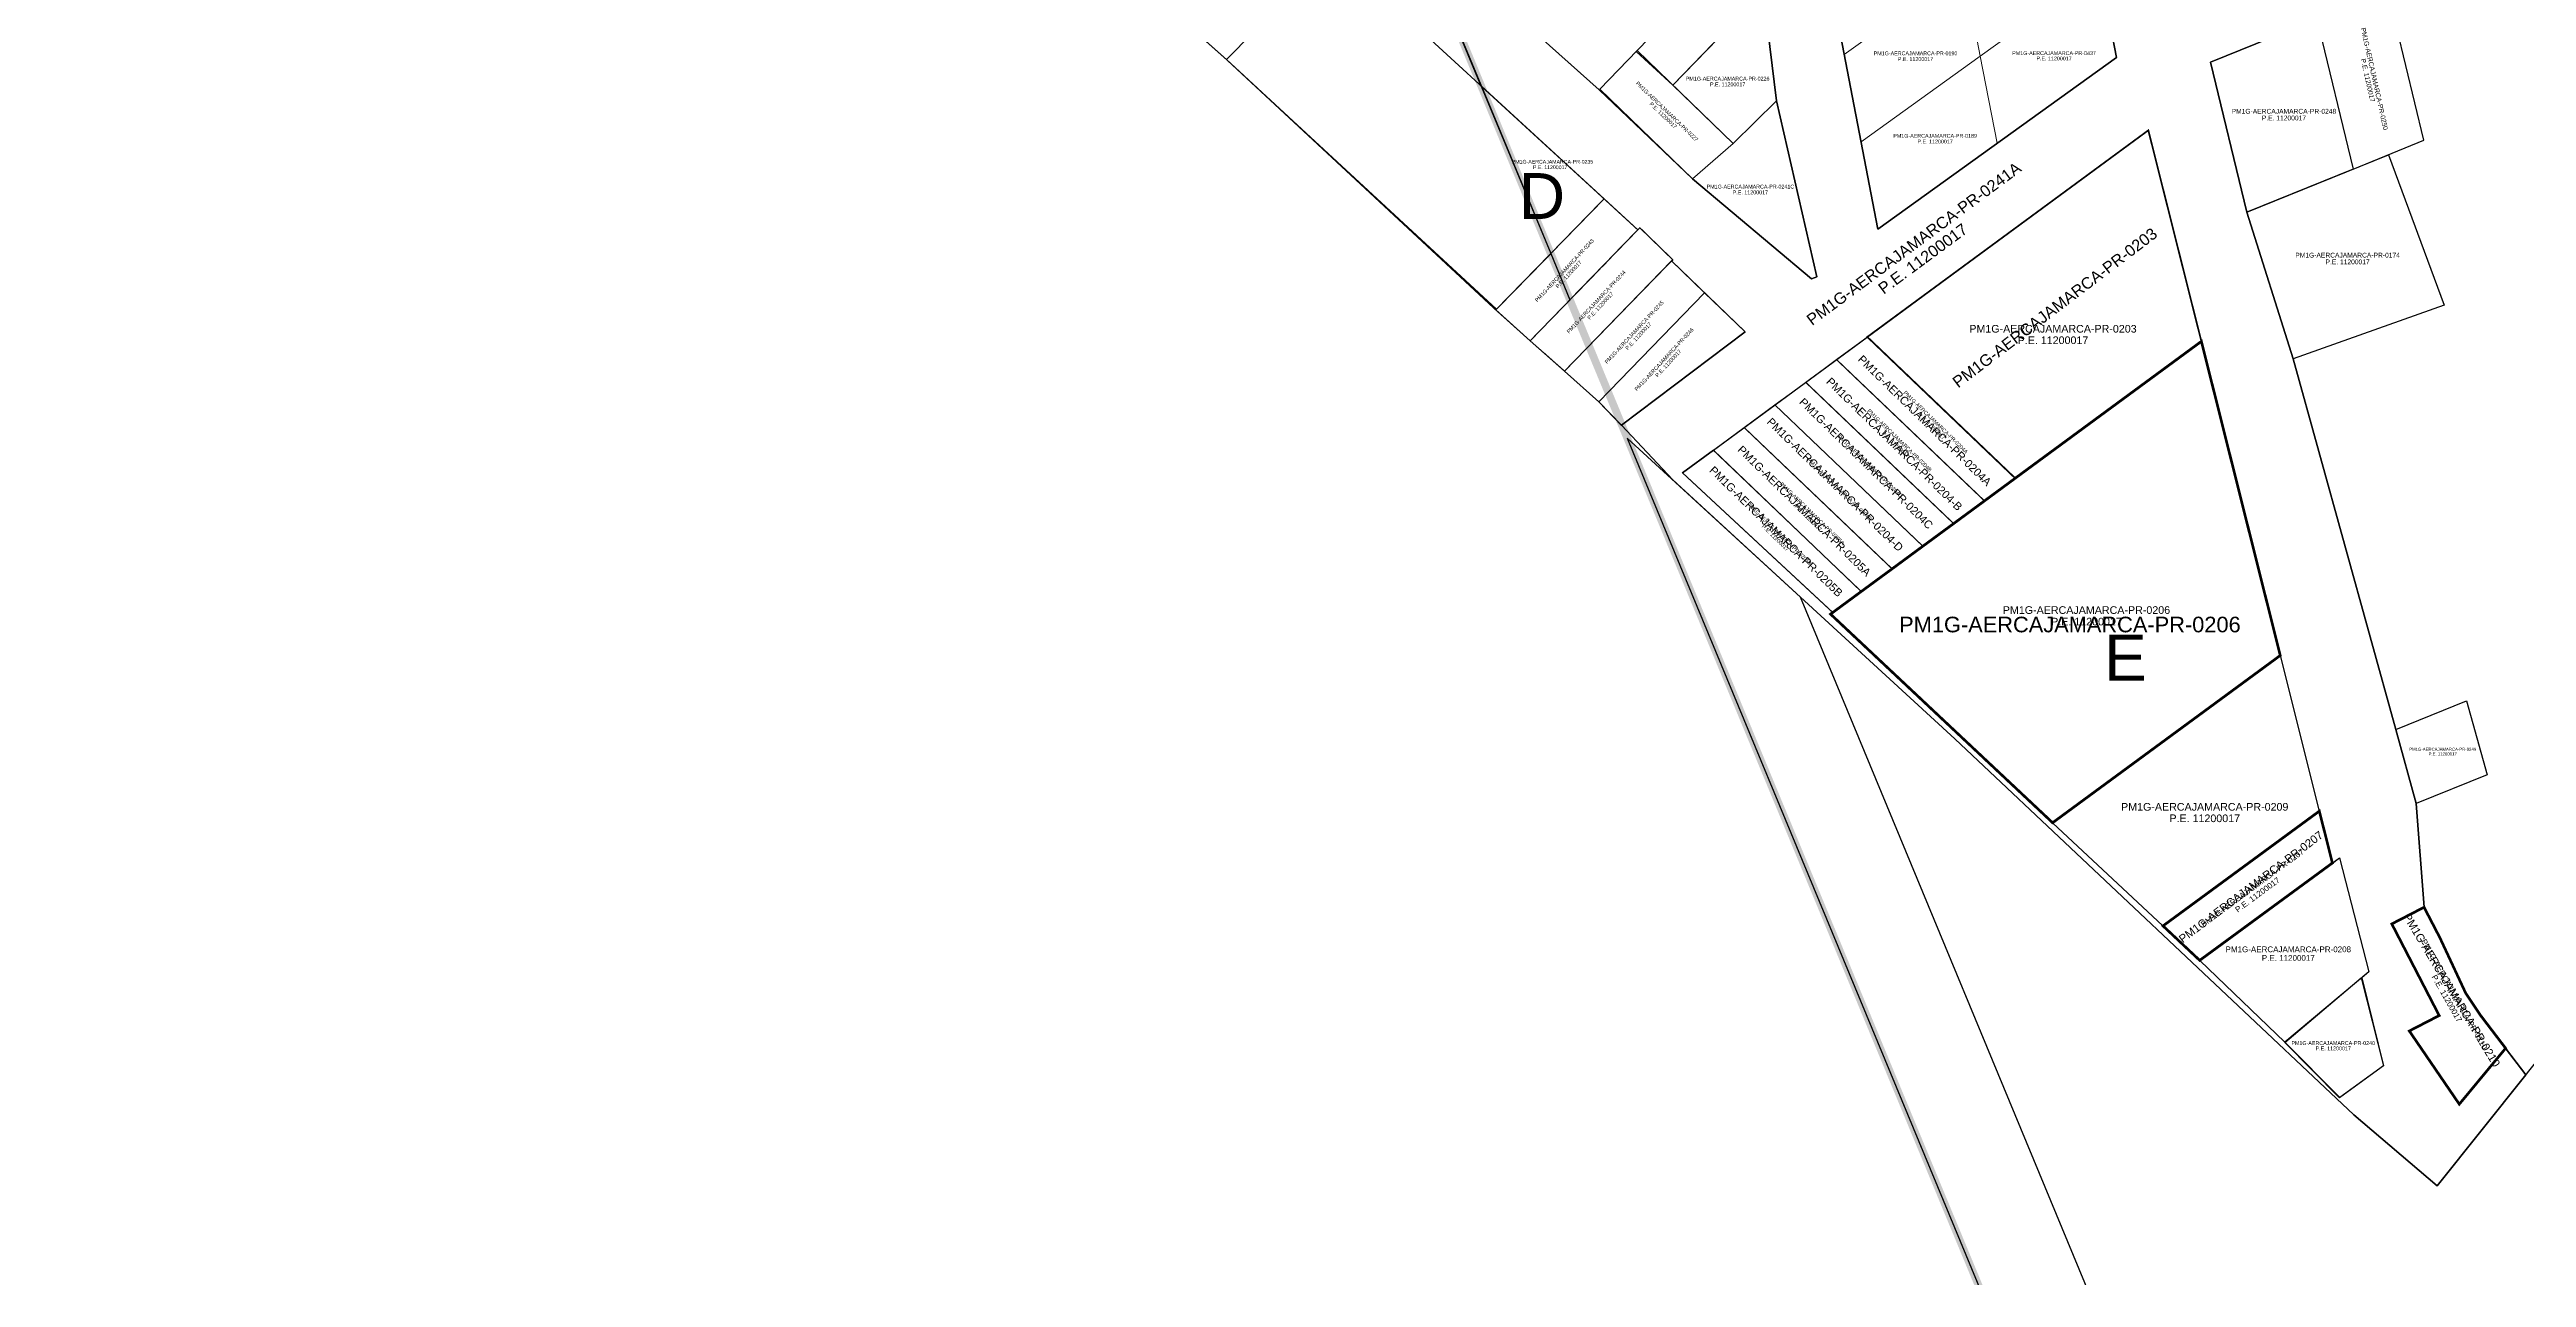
# Model space of a CAD drawing. Header units: inches. Extents: x 339 to 778268, y 30 to 9211417.
# Drawn here: x 777456.2 to 777780.2, y 9208600.2 to 9208760.9 of the extents above; entities that cross this region are included whole.
import ezdxf
from ezdxf.enums import TextEntityAlignment as Align

# ---------------------------------------------------------------- set-up
doc = ezdxf.new("R2010")
doc.units = ezdxf.units.IN
doc.header["$MEASUREMENT"] = 0
doc.linetypes.add('DASHED2', pattern=[0.375, 0.25, -0.125])
for name, color, linetype in [('add_lot_el_valle_mayo', 7, 'Continuous'), ('Codigo predio', 7, 'Continuous'), ('INSCRITO', 1, 'Continuous'), ('manzanas', 2, 'Continuous'), ('MATRIZ 2', 6, 'Continuous'), ('MEMBRETE', 7, 'Continuous'), ('Partida', 7, 'Continuous'), ('PERIMETRICO', 5, 'Continuous'), ('PMD en Modificacion', 36, 'Continuous'), ('POLIGONOS', 3, 'Continuous'), ('PREDIO MATRIZ', 192, 'Continuous'), ('Área de Afectación', 5, 'Continuous')]:
    doc.layers.add(name, color=color, linetype=linetype)
doc.styles.add('ARIAL', font='arial.ttf', dxfattribs={"height": 0.7})
doc.styles.add('SANSSERIF', font='arial.ttf')
doc.styles.get("Standard").update_dxf_attribs({"font": 'arial.ttf'})

msp = doc.modelspace()

# ---------------------------------------------------------------- linework, layer by layer
at = {"layer": 'add_lot_el_valle_mayo', "color": 7, "linetype": 'DASHED2', "lineweight": 0, "ltscale": 6}
msp.add_lwpolyline([(777649.9, 9208722.74), (777664.25, 9208737.54), (777668.55, 9208733.36), (777654.4, 9208718.78)], close=True, dxfattribs=at)
at = {"layer": 'INSCRITO', "linetype": 'Continuous', "ltscale": 0.3}
msp.add_lwpolyline([(777687.4, 9208731.12), (777686.68, 9208730.84), (777671.12, 9208743.95), (777658.91, 9208755.57), (777645.52, 9208767.6), (777630.65, 9208780.98), (777634.83, 9208785.28), (777639.02, 9208789.58), (777643.2, 9208793.89), (777647.36, 9208798.21), (777655.71, 9208806.82), (777669.71, 9208821.63), (777671.63, 9208811.98), (777674.51, 9208797.47), (777676.18, 9208789.01), (777678.89, 9208775.64), (777680.29, 9208768.32), (777680.36, 9208768.39), (777682.13, 9208754.14)], close=True, dxfattribs=at)
at = {"layer": 'INSCRITO', "ltscale": 0.5}
for points in [[(777686.51, 9208783.42), (777695.37, 9208737.37), (777726.58, 9208759.82), (777722.18, 9208782.66)], [(777686.51, 9208783.42), (777695.37, 9208737.37), (777726.58, 9208759.82), (777722.18, 9208782.66)], [(777752.81, 9208764.84), (777738.91, 9208759.2), (777743.64, 9208739.58), (777749.69, 9208720.38), (777763.12, 9208671.9), (777765.81, 9208662.21), (777766.83, 9208648.62), (777762.61, 9208646.44), (777768.81, 9208634.45), (777764.89, 9208632.42), (777771.44, 9208622.85), (777777.5, 9208630.17), (777780.13, 9208626.71), (777768.54, 9208612.17), (777757.66, 9208621.45), (777705.45, 9208670.66), (777685.24, 9208689.21), (777668.58, 9208704.54), (777661.84, 9208711.69), (777678.02, 9208723.93), (777668.4, 9208733.2), (777668.55, 9208733.36), (777664.25, 9208737.54), (777663.98, 9208737.26), (777643.5, 9208756.08), (777634.68, 9208777.35)], [(777752.81, 9208764.84), (777738.91, 9208759.2), (777743.64, 9208739.58), (777749.69, 9208720.38), (777763.12, 9208671.9), (777765.81, 9208662.21), (777766.83, 9208648.62), (777762.61, 9208646.44), (777768.81, 9208634.45), (777764.89, 9208632.42), (777771.44, 9208622.85), (777777.5, 9208630.17), (777780.13, 9208626.71), (777768.54, 9208612.17), (777757.66, 9208621.45), (777705.45, 9208670.66), (777685.24, 9208689.21), (777668.58, 9208704.54), (777661.84, 9208711.69), (777678.02, 9208723.93), (777668.4, 9208733.2), (777668.55, 9208733.36), (777664.25, 9208737.54), (777663.98, 9208737.26), (777643.5, 9208756.08), (777634.68, 9208777.35)], [(777649.98, 9208763.59), (777658.91, 9208755.57), (777671.12, 9208743.96), (777686.68, 9208730.84), (777687.4, 9208731.12), (777682.13, 9208754.14), (777680.36, 9208768.39)], [(777649.98, 9208763.59), (777658.91, 9208755.57), (777671.12, 9208743.96), (777686.68, 9208730.84), (777687.4, 9208731.12), (777682.13, 9208754.14), (777680.36, 9208768.39)]]:
    msp.add_lwpolyline(points, dxfattribs=at)
at = {"layer": 'INSCRITO', "lineweight": 20}
for points in [[(777722.18, 9208782.66), (777706.58, 9208771.43), (777708.78, 9208760.01), (777724.38, 9208771.24)], [(777722.18, 9208782.66), (777706.58, 9208771.43), (777708.78, 9208760.01), (777724.38, 9208771.24)], [(777678.89, 9208775.64), (777680.28, 9208768.38), (777668.57, 9208756.19), (777663.78, 9208760.59), (777672.83, 9208769.93)], [(777678.89, 9208775.64), (777680.28, 9208768.38), (777668.57, 9208756.19), (777663.78, 9208760.59), (777672.83, 9208769.93)], [(777690.98, 9208760.21), (777706.58, 9208771.43), (777705.48, 9208777.15), (777689.88, 9208765.92)], [(777690.98, 9208760.21), (777706.58, 9208771.43), (777705.48, 9208777.15), (777689.88, 9208765.92)], [(777706.58, 9208771.43), (777690.98, 9208760.21), (777693.18, 9208748.79), (777708.78, 9208760.01)], [(777706.58, 9208771.43), (777690.98, 9208760.21), (777693.18, 9208748.79), (777708.78, 9208760.01)], [(777708.78, 9208760.01), (777724.38, 9208771.24), (777726.58, 9208759.82), (777710.97, 9208748.59)], [(777708.78, 9208760.01), (777724.38, 9208771.24), (777726.58, 9208759.82), (777710.97, 9208748.59)], [(777680.36, 9208768.39), (777682.13, 9208754.14), (777676.44, 9208748.56), (777668.57, 9208756.19)], [(777680.36, 9208768.39), (777682.13, 9208754.14), (777676.44, 9208748.56), (777668.57, 9208756.19)], [(777671.12, 9208743.95), (777659.03, 9208755.69), (777663.9, 9208760.72), (777676.44, 9208748.56)], [(777671.12, 9208743.95), (777659.03, 9208755.69), (777663.9, 9208760.72), (777676.44, 9208748.56)], [(777693.18, 9208748.79), (777708.78, 9208760.01), (777710.97, 9208748.59), (777695.37, 9208737.37)], [(777693.18, 9208748.79), (777708.78, 9208760.01), (777710.97, 9208748.59), (777695.37, 9208737.37)], [(777671.12, 9208743.95), (777676.44, 9208748.56), (777682.13, 9208754.14), (777687.4, 9208731.12), (777686.68, 9208730.84)], [(777671.12, 9208743.95), (777676.44, 9208748.56), (777682.13, 9208754.14), (777687.4, 9208731.12), (777686.68, 9208730.84)], [(777694, 9208723.24), (777713.35, 9208704.75), (777737.7, 9208722.67), (777730.76, 9208750.29)], [(777694, 9208723.24), (777713.35, 9208704.75), (777737.7, 9208722.67), (777730.76, 9208750.29)], [(777689.97, 9208720.28), (777694, 9208723.24), (777713.35, 9208704.75), (777709.32, 9208701.79)], [(777689.97, 9208720.28), (777694, 9208723.24), (777713.35, 9208704.75), (777709.32, 9208701.79)], [(777689.97, 9208720.28), (777709.32, 9208701.79), (777705.29, 9208698.83), (777685.95, 9208717.31)], [(777689.97, 9208720.28), (777709.32, 9208701.79), (777705.29, 9208698.83), (777685.95, 9208717.31)], [(777685.95, 9208717.31), (777705.29, 9208698.83), (777701.27, 9208695.86), (777681.92, 9208714.35)], [(777685.95, 9208717.31), (777705.29, 9208698.83), (777701.27, 9208695.86), (777681.92, 9208714.35)], [(777681.92, 9208714.35), (777701.27, 9208695.86), (777697.24, 9208692.9), (777677.89, 9208711.39)], [(777681.92, 9208714.35), (777701.27, 9208695.86), (777697.24, 9208692.9), (777677.89, 9208711.39)], [(777677.89, 9208711.39), (777697.24, 9208692.9), (777693.21, 9208689.94), (777673.86, 9208708.42)], [(777677.89, 9208711.39), (777697.24, 9208692.9), (777693.21, 9208689.94), (777673.86, 9208708.42)], [(777669.83, 9208705.46), (777689.48, 9208687.19), (777693.21, 9208689.94), (777673.86, 9208708.42)], [(777669.83, 9208705.46), (777689.48, 9208687.19), (777693.21, 9208689.94), (777673.86, 9208708.42)], [(777748.02, 9208681.56), (777718.23, 9208659.68), (777732.68, 9208646.18), (777753.13, 9208661.2)], [(777748.02, 9208681.56), (777718.23, 9208659.68), (777732.68, 9208646.18), (777753.13, 9208661.2)], [(777732.68, 9208646.18), (777753.13, 9208661.2), (777754.84, 9208654.41), (777737.48, 9208641.67)], [(777732.68, 9208646.18), (777753.13, 9208661.2), (777754.84, 9208654.41), (777737.48, 9208641.67)]]:
    msp.add_lwpolyline(points, close=True, dxfattribs=at)
at = {"layer": 'INSCRITO', "ltscale": 0.5}
for points in [[(777624.2, 9208773.81), (777659.56, 9208741.32), (777645.49, 9208726.87), (777610.17, 9208759.55)], [(777624.2, 9208773.81), (777659.56, 9208741.32), (777645.49, 9208726.87), (777610.17, 9208759.55)], [(777757.54, 9208745.22), (777766.81, 9208748.98), (777762.08, 9208768.6), (777752.81, 9208764.84)], [(777757.54, 9208745.22), (777766.81, 9208748.98), (777762.08, 9208768.6), (777752.81, 9208764.84)], [(777738.91, 9208759.2), (777752.81, 9208764.84), (777757.54, 9208745.22), (777743.64, 9208739.58)], [(777738.91, 9208759.2), (777752.81, 9208764.84), (777757.54, 9208745.22), (777743.64, 9208739.58)], [(777669.83, 9208705.46), (777673.86, 9208708.42), (777694, 9208723.24), (777730.76, 9208750.29), (777737.7, 9208722.67), (777748.02, 9208681.56), (777753.13, 9208661.2), (777754.84, 9208654.41), (777755.75, 9208655.08), (777759.59, 9208640.18), (777758.67, 9208639.4), (777761.53, 9208627.88), (777755.81, 9208623.72), (777748.63, 9208630.95), (777737.48, 9208641.67), (777732.68, 9208646.18), (777718.23, 9208659.68), (777689.18, 9208686.97), (777689.48, 9208687.19)], [(777669.83, 9208705.46), (777673.86, 9208708.42), (777694, 9208723.24), (777730.76, 9208750.29), (777737.7, 9208722.67), (777748.02, 9208681.56), (777753.13, 9208661.2), (777754.84, 9208654.41), (777755.75, 9208655.08), (777759.59, 9208640.18), (777758.67, 9208639.4), (777761.53, 9208627.88), (777755.81, 9208623.72), (777748.63, 9208630.95), (777737.48, 9208641.67), (777732.68, 9208646.18), (777718.23, 9208659.68), (777689.18, 9208686.97), (777689.48, 9208687.19)], [(777669.83, 9208705.46), (777673.86, 9208708.42), (777694, 9208723.24), (777730.76, 9208750.29), (777737.7, 9208722.67), (777748.02, 9208681.56), (777753.13, 9208661.2), (777754.84, 9208654.41), (777755.75, 9208655.08), (777759.59, 9208640.18), (777758.67, 9208639.4), (777761.53, 9208627.88), (777755.81, 9208623.72), (777748.63, 9208630.95), (777737.48, 9208641.67), (777732.68, 9208646.18), (777718.23, 9208659.68), (777689.18, 9208686.97), (777689.48, 9208687.19)], [(777743.64, 9208739.58), (777762.17, 9208747.1), (777769.48, 9208727.41), (777749.69, 9208720.38)], [(777743.64, 9208739.58), (777762.17, 9208747.1), (777769.48, 9208727.41), (777749.69, 9208720.38)], [(777763.12, 9208671.9), (777772.4, 9208675.64), (777772.4, 9208675.64), (777775.09, 9208665.94), (777765.81, 9208662.21)], [(777763.12, 9208671.9), (777772.4, 9208675.64), (777772.4, 9208675.64), (777775.09, 9208665.94), (777765.81, 9208662.21)], [(777737.48, 9208641.67), (777755.75, 9208655.08), (777759.59, 9208640.18), (777748.63, 9208630.95)], [(777737.48, 9208641.67), (777755.75, 9208655.08), (777759.59, 9208640.18), (777748.63, 9208630.95)], [(777748.6, 9208630.91), (777758.61, 9208639.39), (777761.51, 9208627.87), (777755.79, 9208623.69)], [(777748.6, 9208630.91), (777758.61, 9208639.39), (777761.51, 9208627.87), (777755.79, 9208623.69)]]:
    msp.add_lwpolyline(points, close=True, dxfattribs=at)
at = {"layer": 'INSCRITO'}
msp.add_lwpolyline([(777652.59, 9208734.16), (777659.56, 9208741.32), (777643.5, 9208756.08), (777652.59, 9208734.16)], dxfattribs=at)
msp.add_lwpolyline([(777652.59, 9208734.16), (777659.56, 9208741.32), (777643.5, 9208756.08), (777652.59, 9208734.16)], dxfattribs=at)
at = {"layer": 'INSCRITO', "color": 1, "linetype": 'Continuous', "ltscale": 15}
msp.add_lwpolyline([(777652.62, 9208734.16), (777659.6, 9208741.32), (777643.54, 9208756.08), (777652.62, 9208734.16)], dxfattribs=at)
at = {"layer": 'INSCRITO'}
for points in [[(777663.98, 9208737.26), (777659.56, 9208741.32), (777652.59, 9208734.16), (777655.1, 9208728.1)], [(777663.98, 9208737.26), (777659.56, 9208741.32), (777652.59, 9208734.16), (777655.1, 9208728.1)], [(777668.4, 9208733.2), (777672.72, 9208729.04), (777658.86, 9208714.76), (777654.4, 9208718.78)], [(777668.4, 9208733.2), (777672.72, 9208729.04), (777658.86, 9208714.76), (777654.4, 9208718.78)], [(777672.72, 9208729.04), (777678.02, 9208723.93), (777661.84, 9208711.68), (777658.86, 9208714.76)], [(777672.72, 9208729.04), (777678.02, 9208723.93), (777661.84, 9208711.68), (777658.86, 9208714.76)], [(777748.02, 9208681.56), (777737.7, 9208722.67), (777713.35, 9208704.75), (777689.18, 9208686.97), (777718.23, 9208659.68)], [(777748.02, 9208681.56), (777737.7, 9208722.67), (777713.35, 9208704.75), (777689.18, 9208686.97), (777718.23, 9208659.68)], [(777762.61, 9208646.44), (777768.81, 9208634.45), (777764.89, 9208632.42), (777771.44, 9208622.85), (777777.5, 9208630.17), (777774.19, 9208634.51), (777772.27, 9208637.4), (777768.89, 9208644.62), (777766.83, 9208648.62)], [(777762.61, 9208646.44), (777768.81, 9208634.45), (777764.89, 9208632.42), (777771.44, 9208622.85), (777777.5, 9208630.17), (777774.19, 9208634.51), (777772.27, 9208637.4), (777768.89, 9208644.62), (777766.83, 9208648.62)]]:
    msp.add_lwpolyline(points, close=True, dxfattribs=at)
at = {"layer": 'manzanas', "color": 5}
for points, const_width in [([(777634.68, 9208777.35), (777630.65, 9208780.98), (777632.42, 9208782.8), (777628.35, 9208792.63), (777626.53, 9208790.77), (777612.42, 9208803.45), (777589.99, 9208777.52), (777610.17, 9208759.55), (777645.4, 9208726.78), (777645.4, 9208726.78), (777652.62, 9208734.16), (777643.54, 9208756.08)], 0.15), ([(777649.9, 9208722.74), (777664.25, 9208737.54), (777668.55, 9208733.36), (777654.4, 9208718.78)], 0.15), ([(777689.19, 9208686.98), (777693.21, 9208689.94), (777697.24, 9208692.9), (777701.27, 9208695.87), (777705.3, 9208698.83), (777709.32, 9208701.79), (777713.35, 9208704.76), (777737.7, 9208722.67), (777748.02, 9208681.57), (777718.24, 9208659.68)], 0.35), ([(777689.97, 9208720.28), (777694, 9208723.24), (777713.35, 9208704.75), (777709.32, 9208701.79)], 0.15), ([(777685.95, 9208717.32), (777689.98, 9208720.28), (777709.32, 9208701.79), (777705.3, 9208698.83)], 0.15), ([(777685.95, 9208717.31), (777705.29, 9208698.83), (777701.27, 9208695.86), (777681.92, 9208714.35)], 0.15), ([(777673.86, 9208708.42), (777677.89, 9208711.39), (777697.24, 9208692.9), (777693.21, 9208689.94)], 0.15), ([(777669.83, 9208705.46), (777689.48, 9208687.19), (777693.21, 9208689.94), (777673.86, 9208708.42)], 0.15), ([(777753.13, 9208661.2), (777754.84, 9208654.41), (777737.48, 9208641.67), (777732.68, 9208646.18)], 0.35), ([(777766.83, 9208648.62), (777768.9, 9208644.63), (777772.27, 9208637.4), (777774.19, 9208634.51), (777777.5, 9208630.17), (777771.44, 9208622.85), (777764.9, 9208632.43), (777768.81, 9208634.45), (777762.61, 9208646.44)], 0.35)]:
    msp.add_lwpolyline(points, close=True, dxfattribs=dict(at, const_width=const_width))
at = {"layer": 'manzanas', "color": 5, "const_width": 0.15}
msp.add_lwpolyline([(777645.4, 9208726.78), (777649.9, 9208722.74), (777663.98, 9208737.26), (777659.56, 9208741.32), (777645.4, 9208726.78)], dxfattribs=at)
at = {"layer": 'manzanas', "color": 5, "linetype": 'Continuous', "lineweight": 70, "ltscale": 0.125}
msp.add_lwpolyline([(777669.83, 9208705.46), (777689.48, 9208687.19), (777693.21, 9208689.94), (777673.86, 9208708.42)], close=True, dxfattribs=at)
at = {"layer": 'MATRIZ 2', "linetype": 'Continuous', "ltscale": 0.3}
for points in [[(777720.41, 9208791.86), (777726.58, 9208759.82), (777695.37, 9208737.37), (777686.51, 9208783.42)], [(777589.99, 9208777.52), (777610.17, 9208759.55), (777645.4, 9208726.78), (777649.89, 9208722.75), (777654.4, 9208718.78), (777668.4, 9208733.2), (777672.72, 9208729.04), (777678.02, 9208723.93), (777661.84, 9208711.69), (777668.58, 9208704.54), (777685.24, 9208689.21), (777705.45, 9208670.66), (777757.66, 9208621.45), (777768.54, 9208612.17), (777780.13, 9208626.71), (777774.19, 9208634.51), (777772.27, 9208637.4), (777768.89, 9208644.62), (777766.83, 9208648.62), (777765.81, 9208662.21), (777763.12, 9208671.9), (777749.69, 9208720.38), (777743.64, 9208739.58), (777738.91, 9208759.2), (777752.81, 9208764.84)]]:
    msp.add_lwpolyline(points, dxfattribs=at)
at = {"layer": 'PERIMETRICO', "ltscale": 0.5}
msp.add_lwpolyline([(777659.56, 9208741.32), (777645.4, 9208726.78), (777649.9, 9208722.74), (777663.98, 9208737.26)], close=True, dxfattribs=at)
msp.add_lwpolyline([(777659.56, 9208741.32), (777645.4, 9208726.78), (777649.9, 9208722.74), (777663.98, 9208737.26)], close=True, dxfattribs=at)
at = {"layer": 'PMD en Modificacion', "color": 6, "linetype": 'DASHED2', "ltscale": 0.3, "const_width": 1}
msp.add_lwpolyline([(776952.29, 9211416.36), (778267.48, 9208245.02), (778267.48, 9208245.02), (778266.89, 9208240.35), (778244.84, 9208220.61), (778226.82, 9208208.5), (778168.86, 9208179.33), (778098.65, 9208138.96), (778062.46, 9208120.98), (778033.4, 9208103.2), (777973.04, 9208076.83), (777933.13, 9208057.32), (777487.42, 9209132.64), (777483, 9209136.44), (777483.92, 9209141.08), (777338.18, 9209492.7)], dxfattribs=at)
at = {"layer": 'POLIGONOS', "color": 3, "ltscale": 0.5}
msp.add_lwpolyline([(777685.24, 9208689.21), (777662.6, 9208710), (777904.75, 9208125.79), (777939.35, 9208069.74), (777941.6, 9208070.79)], close=True, dxfattribs=at)
at = {"layer": 'PREDIO MATRIZ'}
msp.add_lwpolyline([(777800.69, 9208652.5), (777768.54, 9208612.17), (777757.66, 9208621.45), (777705.45, 9208670.66), (777685.24, 9208689.21), (777668.58, 9208704.54), (777661.84, 9208711.69), (777658.86, 9208714.76), (777654.4, 9208718.78), (777649.89, 9208722.75), (777645.4, 9208726.78), (777610.17, 9208759.55), (777589.99, 9208777.52)], dxfattribs=at)
at = {"layer": 'Área de Afectación', "const_width": 0.225}
msp.add_lwpolyline([(777694, 9208723.25), (777730.76, 9208750.29), (777737.7, 9208722.67), (777713.35, 9208704.76)], close=True, dxfattribs=at)
at = {"layer": 'Área de Afectación', "color": 5, "const_width": 0.15}
msp.add_lwpolyline([(777681.92, 9208714.35), (777701.27, 9208695.87), (777697.24, 9208692.9), (777677.89, 9208711.39)], close=True, dxfattribs=at)

# ---------------------------------------------------------------- texts
at = {"layer": 'Codigo predio', "lineweight": 15, "style": 'ARIAL'}
for s, height, rotation, p in [('PM1G-AERCAJAMARCA-PR-0250', 0.625, 282.5173, (777760.04, 9208756.96)), ('PM1G-AERCAJAMARCA-PR-0250', 0.625, 282.5173, (777760.04, 9208756.96)), ('PM1G-AERCAJAMARCA-PR-0241A', 1.5, 36.5029, (777700.53, 9208734.85)), ('PM1G-AERCAJAMARCA-PR-0241A', 1.5, 36.5029, (777700.53, 9208734.85)), ('PM1G-AERCAJAMARCA-PR-0243', 0.5, 47.1002, (777654.56, 9208731.78)), ('PM1G-AERCAJAMARCA-PR-0243', 0.5, 47.1002, (777654.56, 9208731.78)), ('PM1G-AERCAJAMARCA-PR-0244', 0.5, 47.1002, (777658.72, 9208727.67)), ('PM1G-AERCAJAMARCA-PR-0244', 0.5, 47.1002, (777658.72, 9208727.67)), ('PM1G-AERCAJAMARCA-PR-0245', 0.5, 47.1002, (777663.69, 9208723.7)), ('PM1G-AERCAJAMARCA-PR-0245', 0.5, 47.1002, (777663.69, 9208723.7)), ('PM1G-AERCAJAMARCA-PR-0246', 0.5, 47.1002, (777667.6, 9208720.14)), ('PM1G-AERCAJAMARCA-PR-0246', 0.5, 47.1002, (777667.6, 9208720.14)), ('PM1G-AERCAJAMARCA-PR-0204A', 0.5, 315.8157, (777702.78, 9208711.91)), ('PM1G-AERCAJAMARCA-PR-0204A', 0.5, 315.8157, (777702.78, 9208711.91)), ('PM1G-AERCAJAMARCA-PR-0204B', 0.5, 315.8157, (777698.05, 9208709.53)), ('PM1G-AERCAJAMARCA-PR-0204B', 0.5, 315.8157, (777698.05, 9208709.53)), ('PM1G-AERCAJAMARCA-PR-0204C', 0.5, 315.8157, (777694.21, 9208706.17)), ('PM1G-AERCAJAMARCA-PR-0204C', 0.5, 315.8157, (777694.21, 9208706.17)), ('PM1G-AERCAJAMARCA-PR-0204D', 0.5, 315.8157, (777690.2, 9208703.13)), ('PM1G-AERCAJAMARCA-PR-0204D', 0.5, 315.8157, (777690.2, 9208703.13)), ('PM1G-AERCAJAMARCA-PR-0205A', 0.5, 315.8157, (777686.63, 9208699.95)), ('PM1G-AERCAJAMARCA-PR-0205A', 0.5, 315.8157, (777686.63, 9208699.95)), ('PM1G-AERCAJAMARCA-PR-0205B', 0.5, 315.8157, (777682.33, 9208697.32)), ('PM1G-AERCAJAMARCA-PR-0205B', 0.5, 315.8157, (777682.33, 9208697.32)), ('PM1G-AERCAJAMARCA-PR-0207', 0.75, 36.3516, (777744.59, 9208650.86)), ('PM1G-AERCAJAMARCA-PR-0207', 0.75, 36.3516, (777744.59, 9208650.86)), ('PM1G-AERCAJAMARCA-PR-0210', 0.75, 299.5688, (777770.47, 9208637.05)), ('PM1G-AERCAJAMARCA-PR-0210', 0.75, 299.5688, (777770.47, 9208637.05))]:
    msp.add_text(s, height=height, rotation=rotation, dxfattribs=at).set_placement(p, align=Align.CENTER)
for s, height, p in [('PM1G-AERCAJAMARCA-PR-0248', 0.625, (777748.5, 9208752.47)), ('PM1G-AERCAJAMARCA-PR-0248', 0.625, (777748.5, 9208752.47)), ('PM1G-AERCAJAMARCA-PR-0174', 0.625, (777756.83, 9208733.64)), ('PM1G-AERCAJAMARCA-PR-0174', 0.625, (777756.83, 9208733.64)), ('PM1G-AERCAJAMARCA-PR-0203', 1, (777718.29, 9208723.82)), ('PM1G-AERCAJAMARCA-PR-0203', 1, (777718.29, 9208723.82)), ('PM1G-AERCAJAMARCA-PR-0206', 1, (777722.67, 9208687.01)), ('PM1G-AERCAJAMARCA-PR-0206', 1, (777722.67, 9208687.01)), ('PM1G-AERCAJAMARCA-PR-0249', 0.4, (777769.27, 9208669.09)), ('PM1G-AERCAJAMARCA-PR-0249', 0.4, (777769.27, 9208669.09)), ('PM1G-AERCAJAMARCA-PR-0209', 1, (777738.14, 9208661.26)), ('PM1G-AERCAJAMARCA-PR-0209', 1, (777738.14, 9208661.26)), ('PM1G-AERCAJAMARCA-PR-0208', 0.75, (777749.07, 9208642.74)), ('PM1G-AERCAJAMARCA-PR-0208', 0.75, (777749.07, 9208642.74)), ('PM1G-AERCAJAMARCA-PR-0240', 0.5, (777754.95, 9208630.6)), ('PM1G-AERCAJAMARCA-PR-0240', 0.5, (777754.95, 9208630.6))]:
    msp.add_text(s, height=height, dxfattribs=at).set_placement(p, align=Align.CENTER)
at = {"layer": 'INSCRITO', "lineweight": 15, "style": 'ARIAL'}
for s, p in [('PM1G-AERCAJAMARCA-PR-0190', (777700.31, 9208760.11)), ('PM1G-AERCAJAMARCA-PR-0190', (777700.31, 9208760.11)), ('P.E. 11200017', (777700.31, 9208759.36)), ('P.E. 11200017', (777700.31, 9208759.36)), ('PM1G-AERCAJAMARCA-PR-0437', (777718.43, 9208760.14)), ('PM1G-AERCAJAMARCA-PR-0437', (777718.43, 9208760.14)), ('P.E. 11200017', (777718.43, 9208759.44)), ('P.E. 11200017', (777718.43, 9208759.44)), ('PM1G-AERCAJAMARCA-PR-0226', (777675.73, 9208756.8)), ('PM1G-AERCAJAMARCA-PR-0226', (777675.73, 9208756.8)), ('P.E. 11200017', (777675.73, 9208756.05)), ('P.E. 11200017', (777675.73, 9208756.05)), ('PM1G-AERCAJAMARCA-PR-0189', (777702.87, 9208749.32)), ('PM1G-AERCAJAMARCA-PR-0189', (777702.87, 9208749.32)), ('P.E. 11200017', (777702.87, 9208748.57)), ('P.E. 11200017', (777702.87, 9208748.57)), ('PM1G-AERCAJAMARCA-PR-0241C', (777678.71, 9208742.67)), ('PM1G-AERCAJAMARCA-PR-0241C', (777678.71, 9208742.67)), ('P.E. 11200017', (777678.71, 9208741.92)), ('P.E. 11200017', (777678.71, 9208741.92))]:
    msp.add_text(s, height=0.5, dxfattribs=at).set_placement(p, align=Align.CENTER)
for s, p in [('PM1G-AERCAJAMARCA-PR-0227', (777667.62, 9208752.58)), ('PM1G-AERCAJAMARCA-PR-0227', (777667.62, 9208752.58)), ('P.E. 11200017', (777667.13, 9208752.07)), ('P.E. 11200017', (777667.13, 9208752.07))]:
    msp.add_text(s, height=0.5, rotation=316.1286, dxfattribs=at).set_placement(p, align=Align.CENTER)
at = {"layer": 'INSCRITO', "color": 1, "lineweight": 0}
msp.add_text('PM1G-AERCAJAMARCA-PR-0235', height=0.4864, rotation=359.9443, dxfattribs=at).set_placement((777647.5, 9208745.94))
msp.add_text('P.E. 11200017', height=0.4864, rotation=359.9443, dxfattribs=at).set_placement((777652.51, 9208745.21), align=Align.CENTER)
at = {"layer": 'MEMBRETE', "style": 'SANSSERIF'}
msp.add_text('PM1G-AERCAJAMARCA-PR-0204C', height=1.0371, rotation=315.6031, dxfattribs=at).set_placement((777693.49, 9208706.32), align=Align.CENTER)
at = {"layer": 'MEMBRETE', "attachment_point": 2, "style": 'SANSSERIF'}
for s, insert, char_height, width, rotation in [(' {\\fSansSerif|b0|i0|c2|p2;\\C7;PM1G-AERCAJAMARCA-PR-0203}', (777717.84, 9208727.5), 1.5048, 52.3754, 37.2753), ('{\\fSansSerif|b0|i0|c2|p2;\\C7;PM1G-AERCAJAMARCA-PR-0204A}', (777701.87, 9208712.68), 1.0371, 36.0968, 315.6031), (' {\\fSansSerif|b0|i0|c2|p2;\\C7;PM1G-AERCAJAMARCA-PR-0204-B}', (777697.76, 9208709.74), 1.0371, 36.0968, 315.6031), (' {\\fSansSerif|b0|i0|c2|p2;\\C7;PM1G-AERCAJAMARCA-PR-0204-D}', (777690.01, 9208704.44), 1.0371, 71.0413, 315.6031), ('{\\fSansSerif|b0|i0|c2|p2;\\C7;PM1G-AERCAJAMARCA-PR-0205B}', (777682.43, 9208698.16), 1.0371, 71.0413, 315.6031), ('{\\fSansSerif|b0|i0|c2|p2;\\C7;PM1G-AERCAJAMARCA-PR-0205A}', (777686.12, 9208700.85), 1.0371, 71.0413, 315.6031), ('{\\fSansSerif|b0|i0|c2|p2;\\C7;PM1G-AERCAJAMARCA-PR-0207}', (777743.86, 9208651.71), 1.0572, 36.795, 37.0629), ('{\\fSansSerif|b0|i0|c2|p2;\\C7;PM1G-AERCAJAMARCA-PR-0210}', (777770.9, 9208638.06), 1.0572, 36.795, 300.97)]:
    msp.add_mtext(s, dxfattribs=dict(at, insert=insert, char_height=char_height, width=width, rotation=rotation))
at = {"layer": 'MEMBRETE', "insert": (777720.11, 9208686.64), "char_height": 2.0411, "width": 71.0413, "attachment_point": 2, "style": 'SANSSERIF'}
msp.add_mtext(' {\\fSansSerif|b0|i0|c2|p2;\\C7;PM1G-AERCAJAMARCA-PR-0206}', dxfattribs=at)
at = {"layer": 'Partida', "lineweight": 15, "style": 'ARIAL'}
for height, rotation, p in [(0.625, 282.5173, (777759.18, 9208756.77)), (0.625, 282.5173, (777759.18, 9208756.77)), (1.5, 36.5029, (777701.71, 9208732.89)), (1.5, 36.5029, (777701.71, 9208732.89)), (0.5, 47.1002, (777655.11, 9208731.27)), (0.5, 47.1002, (777655.11, 9208731.27)), (0.5, 47.1002, (777659.27, 9208727.16)), (0.5, 47.1002, (777659.27, 9208727.16)), (0.5, 47.1002, (777664.24, 9208723.19)), (0.5, 47.1002, (777664.24, 9208723.19)), (0.5, 47.1002, (777668.15, 9208719.63)), (0.5, 47.1002, (777668.15, 9208719.63)), (0.5, 315.8157, (777702.25, 9208711.37)), (0.5, 315.8157, (777702.25, 9208711.37)), (0.5, 315.8157, (777697.53, 9208708.99)), (0.5, 315.8157, (777697.53, 9208708.99)), (0.5, 315.8157, (777693.68, 9208705.63)), (0.5, 315.8157, (777693.68, 9208705.63)), (0.5, 315.8157, (777689.67, 9208702.59)), (0.5, 315.8157, (777689.67, 9208702.59)), (0.5, 315.8157, (777686.11, 9208699.41)), (0.5, 315.8157, (777686.11, 9208699.41)), (0.5, 315.8157, (777681.81, 9208696.79)), (0.5, 315.8157, (777681.81, 9208696.79)), (0.75, 36.3516, (777745.26, 9208649.95)), (0.75, 36.3516, (777745.26, 9208649.95)), (0.75, 299.5688, (777769.49, 9208636.5)), (0.75, 299.5688, (777769.49, 9208636.5))]:
    msp.add_text('P.E. 11200017', height=height, rotation=rotation, dxfattribs=at).set_placement(p, align=Align.CENTER)
for height, p in [(0.625, (777748.5, 9208751.59)), (0.625, (777748.5, 9208751.59)), (0.625, (777756.83, 9208732.76)), (0.625, (777756.83, 9208732.76)), (1, (777718.29, 9208722.32)), (1, (777718.29, 9208722.32)), (1, (777722.67, 9208685.5)), (1, (777722.67, 9208685.5)), (0.4, (777769.27, 9208668.48)), (0.4, (777769.27, 9208668.48)), (1, (777738.14, 9208659.76)), (1, (777738.14, 9208659.76)), (0.75, (777749.07, 9208641.61)), (0.75, (777749.07, 9208641.61)), (0.5, (777754.95, 9208629.9)), (0.5, (777754.95, 9208629.9))]:
    msp.add_text('P.E. 11200017', height=height, dxfattribs=at).set_placement(p, align=Align.CENTER)
at = {"layer": 'Partida', "color": 2, "lineweight": 15, "style": 'ARIAL'}
for s, p in [('D', (777651.44, 9208738.69)), ('E', (777727.76, 9208678.28))]:
    msp.add_text(s, height=6, dxfattribs=at).set_placement(p, align=Align.CENTER)

doc.saveas('drawing.dxf')
